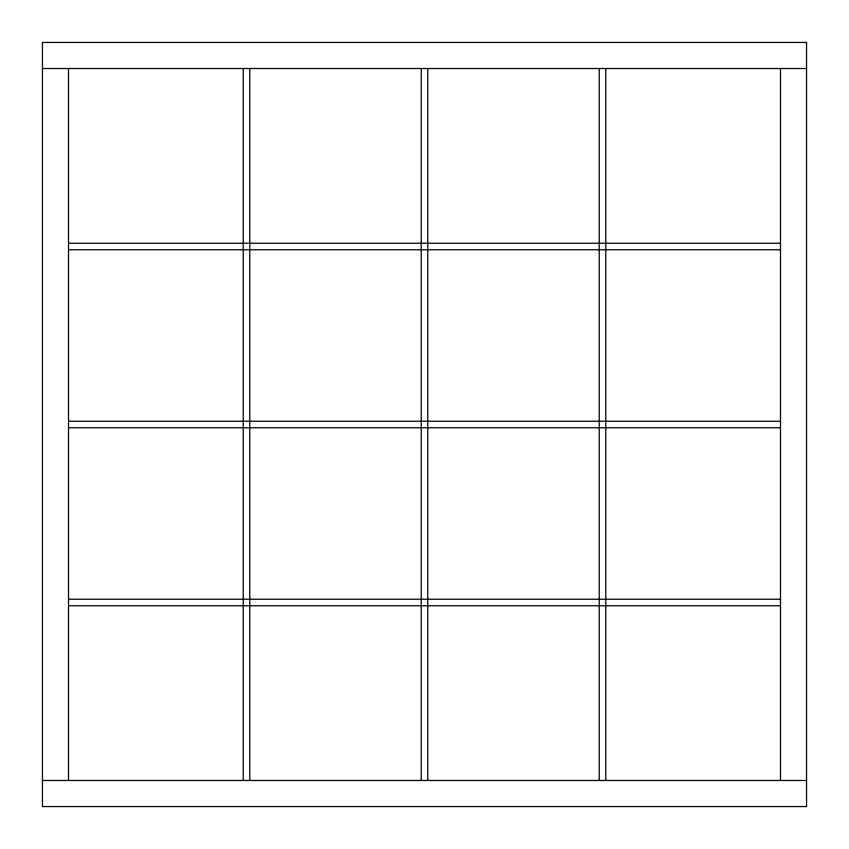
<?xml version="1.0" encoding="UTF-8"?>
<svg xmlns="http://www.w3.org/2000/svg" width="849" height="849" viewBox="0 0 849 849"><rect width="100%" height="100%" fill="white"/><g stroke="black" fill="none" stroke-linecap="round" stroke-linejoin="round"><path stroke-width="1.27" d="M42.45 68.514L806.55 68.514M68.514 243.249L780.486 243.249M68.514 249.765L780.486 249.765M68.514 421.242L780.486 421.242M68.514 427.758L780.486 427.758M68.514 599.235L780.486 599.235M68.514 605.751L780.486 605.751M42.45 780.486L806.55 780.486M780.486 68.514L780.486 780.486M605.751 68.514L605.751 780.486M599.235 68.514L599.235 780.486M427.758 68.514L427.758 780.486M421.242 68.514L421.242 780.486M249.765 68.514L249.765 780.486M243.249 68.514L243.249 780.486M68.514 68.514L68.514 780.486M806.55 42.45L42.45 42.45L42.45 806.55L806.55 806.55L806.55 42.45"/></g></svg>
